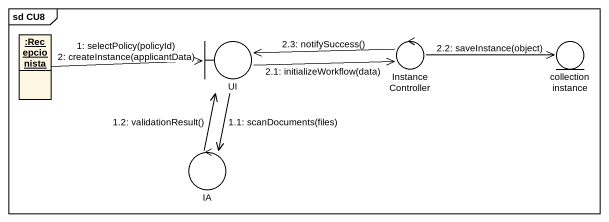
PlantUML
@startuml
mainframe sd CU8
allowmixing
hide circle
hide empty members
object ":Recepcionista" as Recepcionista
boundary UI
control InstanceController
entity "collection instance" as collection_instance
control IA
Recepcionista -right-> UI : 1: selectPolicy(policyId)\n2: createInstance(applicantData)
UI --> IA : 1.1: scanDocuments(files)
IA -up-> UI : 1.2: validationResult()
UI -right-> InstanceController : 2.1: initializeWorkflow(data)
InstanceController -right-> collection_instance : 2.2: saveInstance(object)
InstanceController -left-> UI : 2.3: notifySuccess()
@enduml
